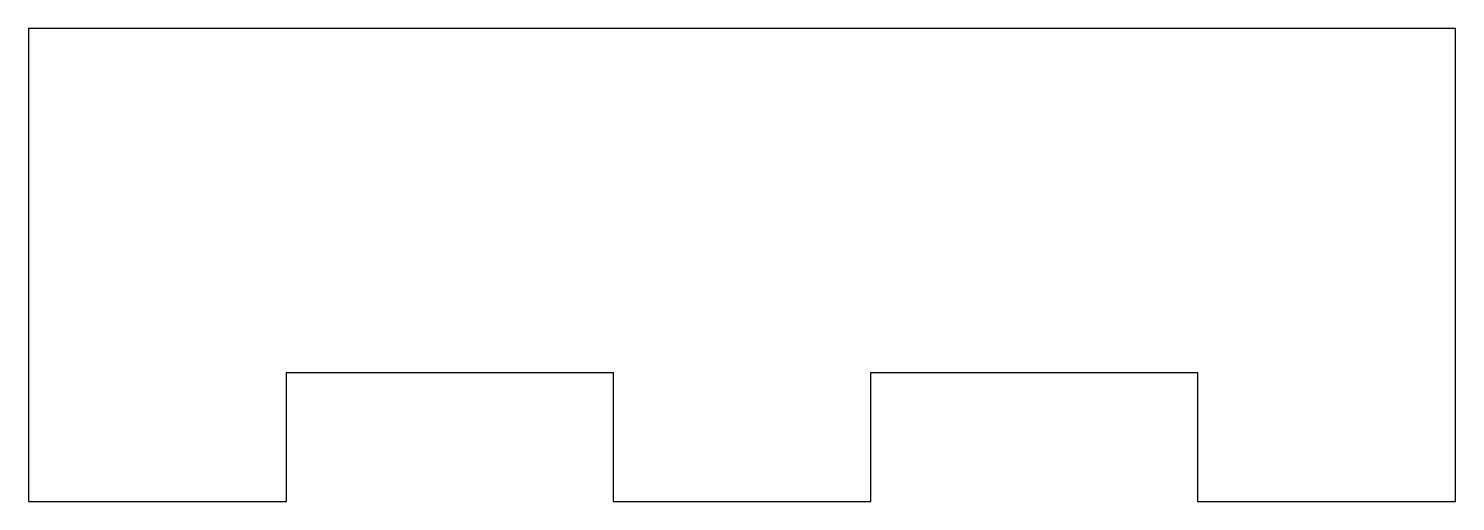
# Model space of a CAD drawing. Header units: millimetres. Extents: x 10 to 43.2, y 0 to 11.
import ezdxf

# ---------------------------------------------------------------- set-up
doc = ezdxf.new("R2010")
doc.units = ezdxf.units.MM
doc.layers.get('0').update_dxf_attribs({"linetype": 'CONTINUOUS'})

msp = doc.modelspace()

# ---------------------------------------------------------------- linework, layer by layer
msp.add_lwpolyline([(16, 3), (23.5985, 3), (23.5985, 0), (29.5985, 0), (29.5985, 3), (37.197, 3), (37.197, 0), (43.197, 0), (43.197, 11), (10, 11), (10, 0), (16, 0)], close=True)

doc.saveas('drawing.dxf')
